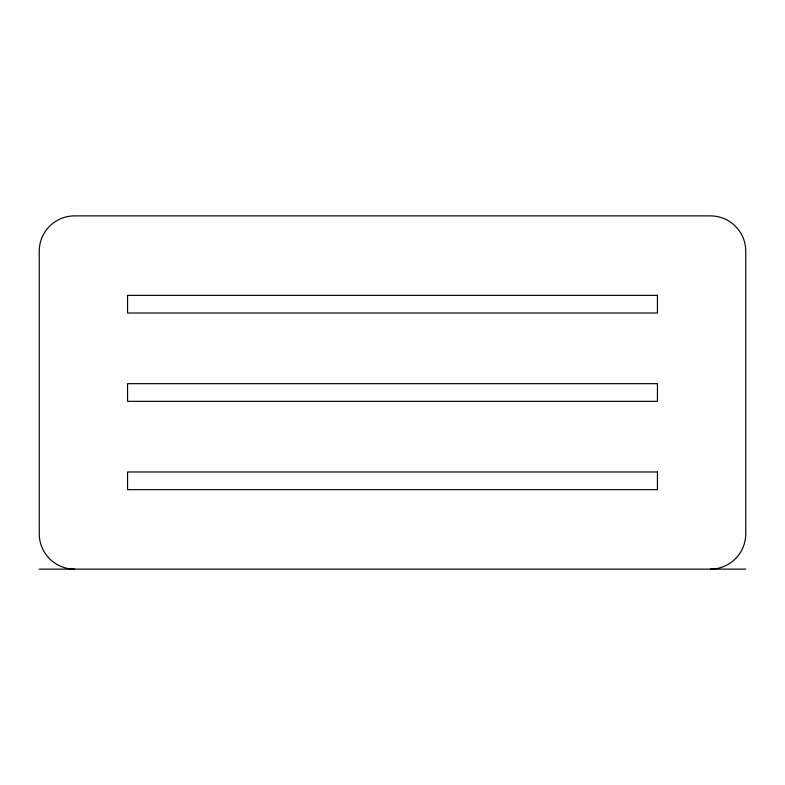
<?xml version="1.0" encoding="UTF-8"?>
<svg xmlns="http://www.w3.org/2000/svg" width="785" height="785" viewBox="0 0 785 785"><rect width="100%" height="100%" fill="white"/><g stroke="black" fill="none" stroke-linecap="round" stroke-linejoin="round"><path stroke-width="1.18" d="M39.25 569.125L745.75 569.125M710.425 569.125A35.325 35.325 0 0 0 745.75 533.8L745.75 251.2A35.325 35.325 0 0 0 710.425 215.875L74.575 215.875A35.325 35.325 0 0 0 39.25 251.2L39.25 533.8A35.325 35.325 0 0 0 74.575 569.125M657.438 295.356L127.562 295.356L127.562 313.019L657.438 313.019L657.438 295.356M657.438 383.669L127.562 383.669L127.562 401.331L657.438 401.331L657.438 383.669M657.438 471.981L127.562 471.981L127.562 489.644L657.438 489.644L657.438 471.981"/></g></svg>
